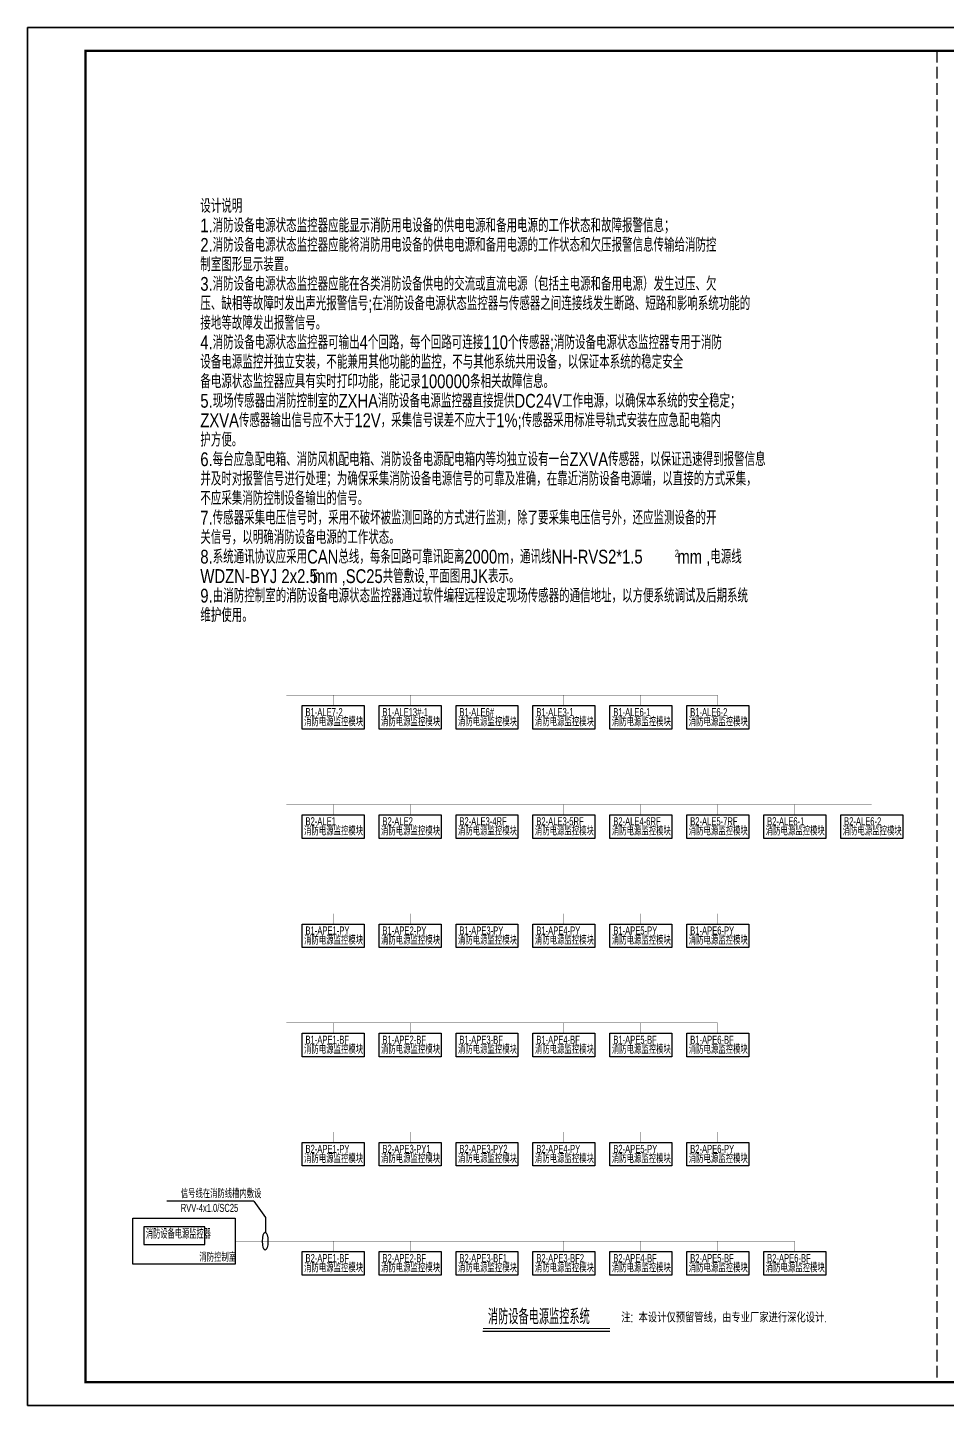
# Model space of a CAD drawing. Extents: x 169898 to 274998, y 61454 to 361069.
# Drawn here: x 190898 to 230550, y 130502 to 189902 of the extents above; entities that cross this region are included whole.
import ezdxf

# ---------------------------------------------------------------- set-up
doc = ezdxf.new("R2010")
doc.units = 0
doc.header["$LTSCALE"] = 1000
doc.header["$MEASUREMENT"] = 0
doc.linetypes.add('CONTINOUS', pattern=[0])
doc.linetypes.add('DASH', pattern=[0.35, 0.25, -0.1])
doc.layers.get('0').update_dxf_attribs({"linetype": 'CONTINUOUS'})
for name, color, linetype in [('EL-TEXT', 3, 'CONTINUOUS'), ('EQUIP-消防', 3, 'CONTINUOUS'), ('EQUIP-箱柜', 3, 'CONTINUOUS'), ('LAYER1', 7, 'CONTINOUS'), ('TEL_TEXT', 3, 'CONTINUOUS'), ('TEL_TITLE', 7, 'CONTINUOUS'), ('WIRE-应急', 2, 'DASH'), ('WIRE-照明', 1, 'CONTINUOUS'), ('图层2', 6, 'CONTINUOUS')]:
    doc.layers.add(name, color=color, linetype=linetype)
doc.styles.add('_COMPLEX', font='ROS', dxfattribs={"width": 0.6, "bigfont": 'JD'})
doc.styles.add('_JD', font='ROS', dxfattribs={"width": 0.8, "bigfont": 'JD'})
doc.styles.add('EL-STANDARD', font='ros.shx', dxfattribs={"width": 0.7, "height": 4, "bigfont": 'jd.shx'})
doc.styles.add('HZ', font='ros.shx', dxfattribs={"bigfont": 'jd.shx'})

# ---------------------------------------------------------------- blocks, each defined once
blk = doc.blocks.new('ASDFG AERG ERTY G')
at = {"layer": 'EQUIP-消防'}
blk.add_lwpolyline([(-18550, 46500), (65550, 46500), (65550, -12900), (-18550, -12900)], close=True, dxfattribs=at)

msp = doc.modelspace()

# ---------------------------------------------------------------- linework, layer by layer
at = {"color": 7, "linetype": 'Continuous', "ltscale": 0.13}
msp.add_line((200650, 139303), (196901, 139303), dxfattribs=at)
msp.add_line((210529, 133707), (216000, 133707))
msp.add_lwpolyline([(200650, 139303), (201151, 138607), (201151, 137967)], dxfattribs=at)
msp.add_ellipse((201143, 137580), major_axis=(0, 390), ratio=0.301026)
at = {"layer": 'EQUIP-箱柜'}
for points in [[(205404, 160672), (205404, 159655), (202734, 159655), (202734, 160672), (205404, 160672)], [(208721, 160672), (208721, 159655), (206051, 159655), (206051, 160672), (208721, 160672)], [(212038, 160672), (212038, 159655), (209368, 159655), (209368, 160672), (212038, 160672)], [(215354, 160672), (215354, 159655), (212684, 159655), (212684, 160672), (215354, 160672)], [(218671, 160672), (218671, 159655), (216001, 159655), (216001, 160672), (218671, 160672)], [(221988, 160672), (221988, 159655), (219317, 159655), (219317, 160672), (221988, 160672)], [(205404, 155964), (205404, 154947), (202734, 154947), (202734, 155964), (205404, 155964)], [(208721, 155964), (208721, 154947), (206051, 154947), (206051, 155964), (208721, 155964)], [(212038, 155964), (212038, 154947), (209368, 154947), (209368, 155964), (212038, 155964)], [(215354, 155964), (215354, 154947), (212684, 154947), (212684, 155964), (215354, 155964)], [(218671, 155964), (218671, 154947), (216001, 154947), (216001, 155964), (218671, 155964)], [(221988, 155964), (221988, 154947), (219317, 154947), (219317, 155964), (221988, 155964)], [(225304, 155964), (225304, 154947), (222634, 154947), (222634, 155964), (225304, 155964)], [(228621, 155964), (228621, 154947), (225951, 154947), (225951, 155964), (228621, 155964)], [(205404, 141841), (205404, 140824), (202734, 140824), (202734, 141841), (205404, 141841)], [(208721, 141841), (208721, 140824), (206051, 140824), (206051, 141841), (208721, 141841)], [(212038, 141841), (212038, 140824), (209368, 140824), (209368, 141841), (212038, 141841)], [(215354, 141841), (215354, 140824), (212684, 140824), (212684, 141841), (215354, 141841)], [(218671, 141841), (218671, 140824), (216001, 140824), (216001, 141841), (218671, 141841)], [(221988, 141841), (221988, 140824), (219317, 140824), (219317, 141841), (221988, 141841)], [(205404, 137133), (205404, 136116), (202734, 136116), (202734, 137133), (205404, 137133)], [(208721, 137133), (208721, 136116), (206051, 136116), (206051, 137133), (208721, 137133)], [(212038, 137133), (212038, 136116), (209368, 136116), (209368, 137133), (212038, 137133)], [(215354, 137133), (215354, 136116), (212684, 136116), (212684, 137133), (215354, 137133)], [(218671, 137133), (218671, 136116), (216001, 136116), (216001, 137133), (218671, 137133)], [(221988, 137133), (221988, 136116), (219317, 136116), (219317, 137133), (221988, 137133)], [(225304, 137133), (225304, 136116), (222634, 136116), (222634, 137133), (225304, 137133)]]:
    msp.add_lwpolyline(points, dxfattribs=at)
at = {"layer": 'EQUIP-箱柜', "elevation": 0}
for points in [[(205404, 151256), (205404, 150239), (202734, 150239), (202734, 151256), (205404, 151256)], [(208721, 151256), (208721, 150239), (206051, 150239), (206051, 151256), (208721, 151256)], [(212038, 151256), (212038, 150239), (209368, 150239), (209368, 151256), (212038, 151256)], [(215354, 151256), (215354, 150239), (212684, 150239), (212684, 151256), (215354, 151256)], [(218671, 151256), (218671, 150239), (216001, 150239), (216001, 151256), (218671, 151256)], [(221988, 151256), (221988, 150239), (219317, 150239), (219317, 151256), (221988, 151256)], [(205404, 146549), (205404, 145532), (202734, 145532), (202734, 146549), (205404, 146549)], [(208721, 146549), (208721, 145532), (206051, 145532), (206051, 146549), (208721, 146549)], [(212038, 146549), (212038, 145532), (209368, 145532), (209368, 146549), (212038, 146549)], [(215354, 146549), (215354, 145532), (212684, 145532), (212684, 146549), (215354, 146549)], [(218671, 146549), (218671, 145532), (216001, 145532), (216001, 146549), (218671, 146549)], [(221988, 146549), (221988, 145532), (219317, 145532), (219317, 146549), (221988, 146549)]]:
    msp.add_lwpolyline(points, dxfattribs=at)
at = {"layer": 'LAYER1', "linetype": 'DASH', "ltscale": 2}
msp.add_line((230091, 188902), (230091, 131502), dxfattribs=at)
at = {"layer": 'TEL_TITLE', "color": 6}
msp.add_lwpolyline([(190898, 130502), (274998, 130502), (274998, 189902), (190898, 189902)], close=True, dxfattribs=at)
at = {"layer": 'TEL_TITLE', "color": 6, "const_width": 100}
msp.add_lwpolyline([(193398, 131502), (273998, 131502), (273998, 188902), (193398, 188902)], close=True, dxfattribs=at)
at = {"layer": 'WIRE-应急', "linetype": 'Continuous', "const_width": 38.5}
msp.add_lwpolyline([(210529, 133819), (216000, 133819)], dxfattribs=at)
at = {"layer": 'WIRE-照明', "const_width": 10, "elevation": 0}
for points in [[(202051, 137580), (202051, 161118)], [(202051, 161118), (220652, 161118)], [(204069, 160672), (204069, 161118)], [(202051, 156411), (227286, 156411)], [(204069, 155964), (204069, 156411)], [(202051, 151703), (220652, 151703)], [(204069, 151256), (204069, 151703)], [(207386, 151256), (207386, 151703)], [(210703, 151256), (210703, 151703)], [(214019, 151256), (214019, 151703)], [(217336, 151256), (217336, 151703)], [(220652, 151256), (220652, 151703)], [(202051, 146995), (220652, 146995)], [(204069, 146549), (204069, 146995)], [(207386, 146549), (207386, 146995)], [(210703, 146549), (210703, 146995)], [(214019, 146549), (214019, 146995)], [(217336, 146549), (217336, 146995)], [(220652, 146549), (220652, 146995)], [(202051, 142288), (220652, 142288)], [(204069, 141841), (204069, 142288)], [(204069, 137133), (204069, 137580)]]:
    msp.add_lwpolyline(points, dxfattribs=at)
at = {"layer": 'WIRE-照明', "const_width": 10}
for points in [[(207386, 160672), (207386, 161118)], [(210703, 160672), (210703, 161118)], [(214019, 160672), (214019, 161118)], [(217336, 160672), (217336, 161118)], [(220652, 160672), (220652, 161118)], [(207386, 155964), (207386, 156411)], [(210703, 155964), (210703, 156411)], [(214019, 155964), (214019, 156411)], [(217336, 155964), (217336, 156411)], [(220652, 155964), (220652, 156411)], [(223969, 155964), (223969, 156411)], [(227286, 155964), (227286, 156411)], [(207386, 141841), (207386, 142288)], [(210703, 141841), (210703, 142288)], [(214019, 141841), (214019, 142288)], [(217336, 141841), (217336, 142288)], [(220652, 141841), (220652, 142288)], [(223969, 137580), (199844, 137580)], [(207386, 137133), (207386, 137580)], [(210703, 137133), (210703, 137580)], [(214019, 137133), (214019, 137580)], [(217336, 137133), (217336, 137580)], [(220652, 137133), (220652, 137580)], [(223969, 137133), (223969, 137580)]]:
    msp.add_lwpolyline(points, dxfattribs=at)
at = {"layer": 'WIRE-照明'}
msp.add_lwpolyline([(195431, 138570), (199844, 138570), (199844, 136590), (195431, 136590)], close=True, dxfattribs=at)
at = {"layer": '图层2'}
msp.add_lwpolyline([(195917, 138198), (195917, 137439), (198541, 137439), (198541, 138198)], close=True, dxfattribs=at)

# ---------------------------------------------------------------- block references
at = {"layer": 'EQUIP-消防'}
msp.add_blockref('ASDFG AERG ERTY G', (209448, 143402), dxfattribs=at)

# ---------------------------------------------------------------- texts
at = {"width": 0.7}
for s, height, style, p in [('信号线在消防线槽内敷设', 347.29, 'EL-STANDARD', (197503, 139443)), ('RVV-4x1.0/SC25', 347.29, 'EL-STANDARD', (197503, 138843)), ('消防控制室', 347.3, 'EL-STANDARD', (198305, 136701)), ('注:  本设计仅预留管线，由专业厂家进行深化设计.', 440, 'HZ', (216491, 134079))]:
    msp.add_text(s, height=height, dxfattribs=dict(at, style=style)).set_placement(p)
at = {"layer": 'EL-TEXT', "color": 255, "style": 'EL-STANDARD'}
for s, height, width, p in [('消防设备电源监控器', 400, 0.6, (195997, 137694)), ('消防设备电源监控系统', 660, 0.7, (210743, 133999))]:
    msp.add_text(s, height=height, dxfattribs=dict(at, width=width)).set_placement(p)
at = {"layer": 'TEL_TEXT'}
for s, height, style, width, p in [('设计说明', 595.3, '_JD', 0.8, (198346, 181914)), ('1.消防设备电源状态监控器应能显示消防用电设备的供电电源和备用电源的工作状态和故障报警信息；', 595.35, '_JD', 0.8, (198346, 181074)), ('2.消防设备电源状态监控器应能将消防用电设备的供电电源和备用电源的工作状态和欠压报警信息传输给消防控', 595.35, '_JD', 0.8, (198346, 180234)), ('制室图形显示装置。', 595.3, '_JD', 0.8, (198346, 179394)), ('3.消防设备电源状态监控器应能在各类消防设备供电的交流或直流电源（包括主电源和备用电源）发生过压、欠', 595.35, '_JD', 0.8, (198346, 178554)), ('压、缺相等故障时发出声光报警信号;在消防设备电源状态监控器与传感器之间连接线发生断路、短路和影响系统功能的', 595.35, '_JD', 0.8, (198346, 177714)), ('接地等故障发出报警信号。', 595.35, '_JD', 0.8, (198346, 176874)), ('4.消防设备电源状态监控器可输出4个回路，每个回路可连接110个传感器;消防设备电源状态监控器专用于消防', 595.35, '_JD', 0.8, (198346, 176034)), ('设备电源监控并独立安装，不能兼用其他功能的监控，不与其他系统共用设备，以保证本系统的稳定安全', 595.35, '_JD', 0.8, (198346, 175194)), ('备电源状态监控器应具有实时打印功能，能记录100000条相关故障信息。', 595.35, '_JD', 0.8, (198346, 174354)), ('5.现场传感器由消防控制室的ZXHA消防设备电源监控器直接提供DC24V工作电源，以确保本系统的安全稳定；', 595.35, '_JD', 0.8, (198346, 173514)), ('ZXVA传感器输出信号应不大于12V，采集信号误差不应大于1%;传感器采用标准导轨式安装在应急配电箱内', 595.35, '_JD', 0.8, (198346, 172674)), ('护方便。', 595.3, '_JD', 0.8, (198346, 171834)), ('6.每台应急配电箱、消防风机配电箱、消防设备电源配电箱内等均独立设有一台ZXVA传感器，以保证迅速得到报警信息', 595.35, '_JD', 0.8, (198346, 170994)), ('并及时对报警信号进行处理；为确保采集消防设备电源信号的可靠及准确，在靠近消防设备电源端，以直接的方式采集，', 595.35, '_JD', 0.8, (198346, 170154)), ('不应采集消防控制设备输出的信号。', 595.35, '_JD', 0.8, (198346, 169314)), ('7.传感器采集电压信号时，采用不破坏被监测回路的方式进行监测，除了要采集电压信号外，还应监测设备的开', 595.35, '_JD', 0.8, (198346, 168474)), ('关信号，以明确消防设备电源的工作状态。', 595.35, '_JD', 0.8, (198346, 167634)), ('8.系统通讯协议应采用CAN总线，每条回路可靠讯距离2000m，通讯线NH-RVS2*1.5', 595.35, '_JD', 0.8, (198346, 166794)), ('2', 300, '_JD', 0.8, (218793, 167094)), ('mm ,电源线', 595.3, '_JD', 0.8, (218913, 166794)), ('WDZN-BYJ 2x2.5', 600, '_JD', 0.8, (198346, 165954)), ('2', 300, '_JD', 0.8, (203078, 166254)), ('mm ,SC25共管敷设,平面图用JK表示。', 595.35, '_JD', 0.8, (203198, 165954)), ('9.由消防控制室的消防设备电源状态监控器通过软件编程远程设定现场传感器的通信地址，以方便系统调试及后期系统', 595.35, '_JD', 0.8, (198346, 165114)), ('维护使用。', 595.3, '_JD', 0.8, (198346, 164274)), ('B1-ALE7-2', 350, '_COMPLEX', 0.7, (202879, 160216)), ('B1-ALE13#-1', 350, '_COMPLEX', 0.7, (206196, 160216)), ('B1-ALE6#', 350, '_COMPLEX', 0.7, (209512, 160216)), ('B1-ALE3-1', 350, '_COMPLEX', 0.7, (212829, 160216)), ('B1-ALE6-1', 350, '_COMPLEX', 0.7, (216146, 160216)), ('B1-ALE6-2', 350, '_COMPLEX', 0.7, (219462, 160216)), ('B2-ALE1', 350, '_COMPLEX', 0.7, (202879, 155509)), ('B2-ALE2', 350, '_COMPLEX', 0.7, (206196, 155509)), ('B2-ALE3-4RF', 350, '_COMPLEX', 0.7, (209512, 155509)), ('B2-ALE3-5RF', 350, '_COMPLEX', 0.7, (212829, 155509)), ('B2-ALE4-6RF', 350, '_COMPLEX', 0.7, (216146, 155509)), ('B2-ALE5-7RF', 350, '_COMPLEX', 0.7, (219462, 155509)), ('B2-ALE6-1', 350, '_COMPLEX', 0.7, (222779, 155509)), ('B2-ALE6-2', 350, '_COMPLEX', 0.7, (226095, 155509)), ('B1-APE1-PY', 350, '_COMPLEX', 0.7, (202879, 150801)), ('B1-APE2-PY', 350, '_COMPLEX', 0.7, (206196, 150801)), ('B1-APE3-PY', 350, '_COMPLEX', 0.7, (209512, 150801)), ('B1-APE4-PY', 350, '_COMPLEX', 0.7, (212829, 150801)), ('B1-APE5-PY', 350, '_COMPLEX', 0.7, (216146, 150801)), ('B1-APE6-PY', 350, '_COMPLEX', 0.7, (219462, 150801)), ('B1-APE1-BF', 350, '_COMPLEX', 0.7, (202879, 146093)), ('B1-APE2-BF', 350, '_COMPLEX', 0.7, (206196, 146093)), ('B1-APE3-BF', 350, '_COMPLEX', 0.7, (209512, 146093)), ('B1-APE4-BF', 350, '_COMPLEX', 0.7, (212829, 146093)), ('B1-APE5-BF', 350, '_COMPLEX', 0.7, (216146, 146093)), ('B1-APE6-BF', 350, '_COMPLEX', 0.7, (219462, 146093)), ('B2-APE1-PY', 350, '_COMPLEX', 0.7, (202879, 141386)), ('B2-APE3-PY1', 350, '_COMPLEX', 0.7, (206196, 141386)), ('B2-APE3-PY2', 350, '_COMPLEX', 0.7, (209512, 141386)), ('B2-APE4-PY', 350, '_COMPLEX', 0.7, (212829, 141386)), ('B2-APE5-PY', 350, '_COMPLEX', 0.7, (216146, 141386)), ('B2-APE6-PY', 350, '_COMPLEX', 0.7, (219462, 141386)), ('B2-APE1-BF', 350, '_COMPLEX', 0.7, (202879, 136678)), ('B2-APE2-BF', 350, '_COMPLEX', 0.7, (206196, 136678)), ('B2-APE3-BF1', 350, '_COMPLEX', 0.7, (209512, 136678)), ('B2-APE3-BF2', 350, '_COMPLEX', 0.7, (212829, 136678)), ('B2-APE4-BF', 350, '_COMPLEX', 0.7, (216146, 136678)), ('B2-APE5-BF', 350, '_COMPLEX', 0.7, (219462, 136678)), ('B2-APE6-BF', 350, '_COMPLEX', 0.7, (222779, 136678))]:
    msp.add_text(s, height=height, dxfattribs=dict(at, style=style, width=width)).set_placement(p)
at = {"layer": 'TEL_TEXT', "color": 7, "ltscale": 2, "style": '_COMPLEX', "width": 0.7}
for p in [(202816, 159787), (206133, 159787), (209449, 159787), (212766, 159787), (216083, 159787), (219399, 159787), (202816, 155079), (206133, 155079), (209449, 155079), (212766, 155079), (216083, 155079), (219399, 155079), (222716, 155079), (226032, 155079), (202816, 150371), (206133, 150371), (209449, 150371), (212766, 150371), (216083, 150371), (219399, 150371), (202816, 145664), (206133, 145664), (209449, 145664), (212766, 145664), (216083, 145664), (219399, 145664), (202816, 140956), (206133, 140956), (209449, 140956), (212766, 140956), (216083, 140956), (219399, 140956), (202816, 136248), (206133, 136248), (209449, 136248), (212766, 136248), (216083, 136248), (219399, 136248), (222716, 136248)]:
    msp.add_text('消防电源监控模块', height=350, dxfattribs=at).set_placement(p)

doc.saveas('drawing.dxf')
